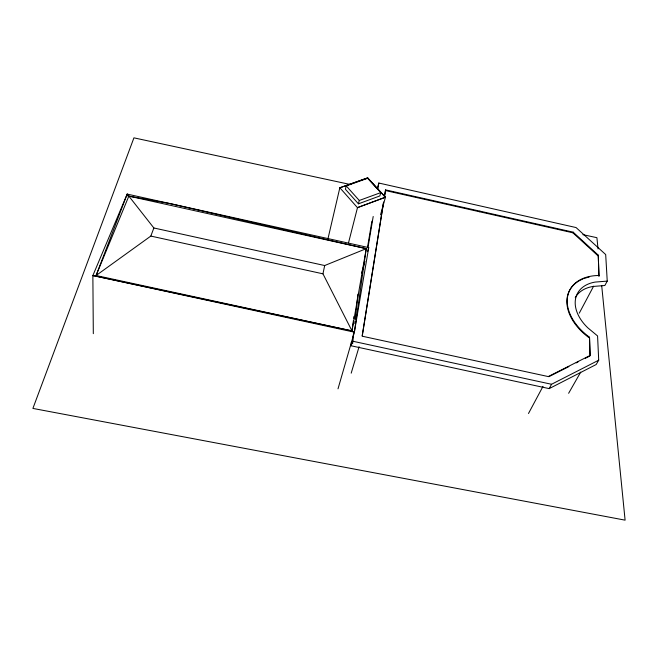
<?xml version="1.0" encoding="UTF-8"?>
<svg xmlns="http://www.w3.org/2000/svg" width="658" height="658" viewBox="0 0 658 658"><rect width="100%" height="100%" fill="white"/><g stroke="black" fill="none" stroke-linecap="round" stroke-linejoin="round"><path stroke-width="0.99" d="M127.134 196.117L127.183 194.094L368.719 247.614L354.366 332.175L338.006 388.837M353.914 331.583L352.622 343.715L351.175 342.81M354.777 323.497L354.991 321.474M355.213 319.451L357.911 294.184M351.948 331.369L353.445 320.372M353.716 318.373L353.988 316.375M354.366 332.175L351.989 330.9L96.076 275.513L92.868 275.546L354.366 332.175L366.243 248.658L170.348 203.659L128.836 196.117L127.183 194.094L92.868 275.546L93.313 333.672M362.188 335.835L383.466 202.639M384.593 195.574L385.58 189.882L573.159 232.167L598.254 255.148L598.969 276.105L598.254 255.148M383.647 201.99L362.213 336.205L548.237 376.565L590.242 355.386L589.519 337.209A50.271 33.542 27.5 0 1 567.492 297.054A50.271 33.542 27.5 0 1 599.29 275.496M384.617 195.936L385.58 189.882M352.976 337.069L353.823 332.002M367.929 247.893L373.201 216.474M377.791 189.117L378.811 183.031L576.079 227.561L605.689 254.556L607.235 281.114L604.85 285.506L592.866 286.477A41.544 27.842 27.6 0 0 575.248 297.712M607.235 281.114L595.21 282.068A41.742 27.85 27.5 0 0 587.824 327.84L597.571 335.942L598.706 360.197L596.181 364.524L549.183 388.615L350.969 345.746L351.479 342.703M367.485 247.498L371.918 221.162M92.868 275.546L351.989 330.9L366.243 248.658L128.836 196.117L96.076 275.513L150.822 236.074L153.865 227.981L128.836 196.117M351.989 330.9L322.955 273.827L324.682 265.536L366.243 248.658M327.873 239.134L339.849 187.727L367.699 177.866L385.448 197.227L380.53 214.804M346.215 185.901L345.409 189.257L358.421 203.824L379.839 195.944L380.752 192.621L367.649 178.318L346.215 185.901L359.276 200.476L358.421 203.824M348.493 242.934L357.508 207.558L385.448 197.227L357.475 207.681L339.849 187.727M339.816 187.851L367.699 177.866M377.536 187.744L378.811 183.031M361.629 273.07L364.902 261.316M367.625 251.529L368.719 247.614M350.969 345.746L352.03 342.053M351.199 373.168L359.087 346.7M479.624 211.769L479.863 211.136M96.076 275.513L127.183 194.094M597.933 255.756L572.863 232.784L573.159 232.167M579.262 313.183L593.606 286.197M528.489 413.504L543.006 386.353M549.183 388.615L551.544 384.272L598.706 360.197M585.34 358.289L589.905 355.986L589.519 337.209M568.627 393.287L580.718 372.091M548.83 376.705L568.907 366.572M576.211 362.887L578.037 361.974M359.276 200.476L380.752 192.621M350.862 184.618L133.928 137.843L32.9 408.421L625.1 520.157L601.7 285.613M582.856 234.651L596.913 237.686L598.032 248.905M352.301 341.124L551.544 384.272M153.865 227.981L324.682 265.536M150.822 236.074L322.955 273.827M385.399 190.532L572.863 232.784M367.666 177.989L385.415 197.351M589.181 337.809A50.238 33.542 27.6 0 1 577.765 281.649M578.571 281.139A50.238 33.542 27.6 0 1 582.98 278.943M583.917 278.581A50.238 33.542 27.6 0 1 589.206 277.067"/></g></svg>
